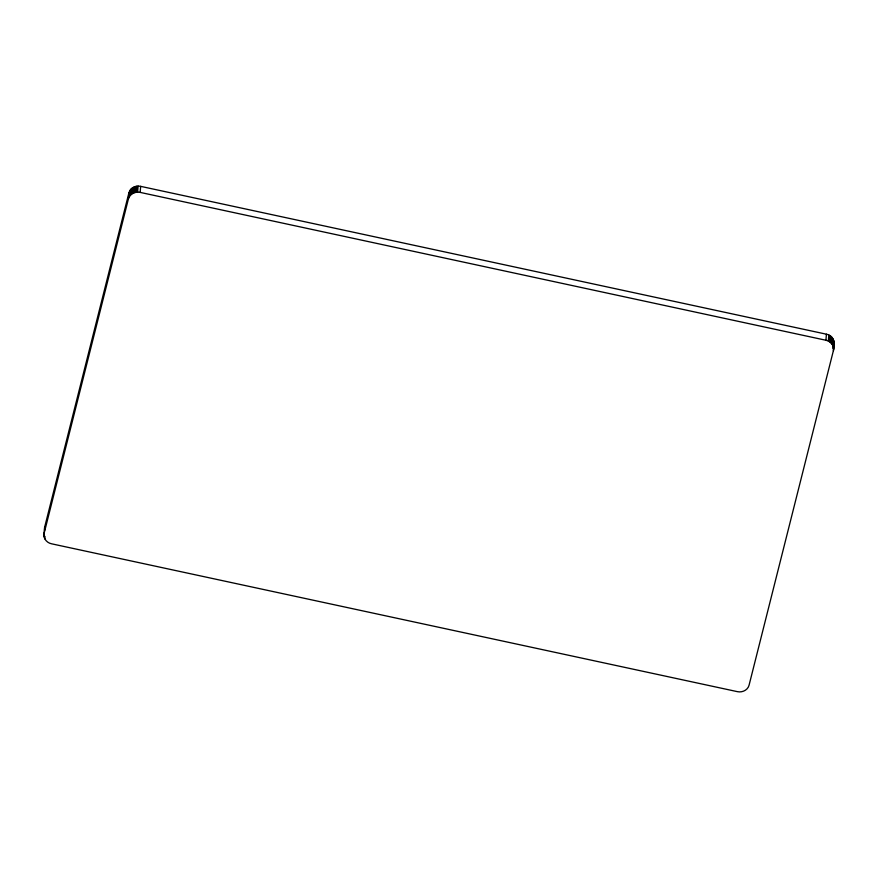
<?xml version="1.0" encoding="UTF-8"?>
<svg xmlns="http://www.w3.org/2000/svg" width="878" height="878" viewBox="0 0 878 878"><rect width="100%" height="100%" fill="white"/><g stroke="black" fill="none" stroke-linecap="round" stroke-linejoin="round"><path stroke-width="1.32" d="M43.9 535.536L44.635 527.228L128.945 192.743C130.218 187.793 135.903 185.236 140.656 186.356L826.428 334.2C834.045 335.451 835.746 344.494 833.365 350.772L749.055 685.257C747.782 690.207 742.097 692.764 737.344 691.644L51.572 543.8C46.852 542.933 42.846 538.17 44.13 533.275L128.44 198.79C129.714 193.829 135.399 191.283 140.151 192.392L825.924 340.247C830.643 341.103 834.649 345.877 833.365 350.772M44.043 536.667L44.339 533.045M44.811 538.851L45.008 536.436M128.44 198.79L128.945 192.743M129.318 196.672L129.823 190.625M129.988 195.706L130.493 189.67M130.789 194.839L131.294 188.792M131.722 194.071L132.227 188.024M132.754 193.412L133.258 187.365M133.873 192.886L134.389 186.838M135.08 192.501L135.585 186.454M136.32 192.249L136.825 186.202M137.594 192.15L138.109 186.103M140.151 192.392L140.656 186.356M825.924 340.247L826.428 334.2M828.327 341.07L828.832 335.023M829.425 341.685L829.929 335.637M830.423 342.409L830.928 336.373M831.312 343.254L831.817 337.207M832.07 344.187L832.574 338.14M832.684 345.197L833.189 339.149M833.145 346.261L833.661 340.225M833.452 347.381L833.957 341.333M44.635 527.228L44.548 530.619M834.1 342.464L832.871 348.709"/></g></svg>
